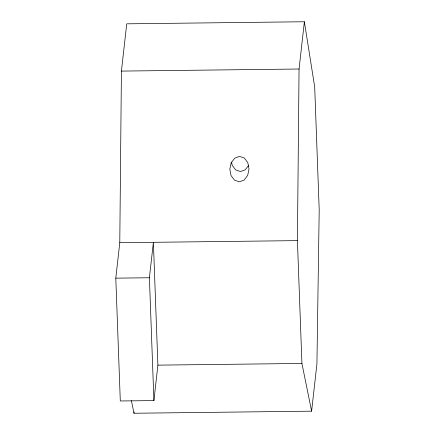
<?xml version="1.0" encoding="UTF-8"?>
<svg xmlns="http://www.w3.org/2000/svg" width="435" height="435" viewBox="0 0 435 435"><rect width="100%" height="100%" fill="white"/><g stroke="black" fill="none" stroke-linecap="round" stroke-linejoin="round"><path stroke-width="0.65" d="M153.908 400.586L149.401 277.758L153.392 242.311L157.894 365.139L153.908 400.586L120.299 400.978L115.797 278.15L119.783 242.703L121.425 71.09L126.737 23.827L304.375 21.75L314.701 87.016L319.203 209.844L316.925 363.91L311.607 411.173L133.969 413.25L131.413 400.657M311.607 411.173L301.923 363.453L297.42 240.626L299.057 69.013L304.375 21.75M133.969 413.25L134.121 411.901M248.439 165.626L245.275 169.797L240.457 171.559L235.672 169.911L232.203 165.3L231.589 162.13M121.425 71.09L299.057 69.013M119.783 242.703L297.42 240.626M115.797 278.15L149.401 277.758M157.894 365.139L301.923 363.453M231.17 162.853L229.821 169.22L231.05 175.566L234.519 180.177L239.304 181.825L244.122 180.063L247.678 175.37L249.027 168.998L247.798 162.657L244.329 158.046L239.544 156.399L234.726 158.161L231.17 162.853"/></g></svg>
